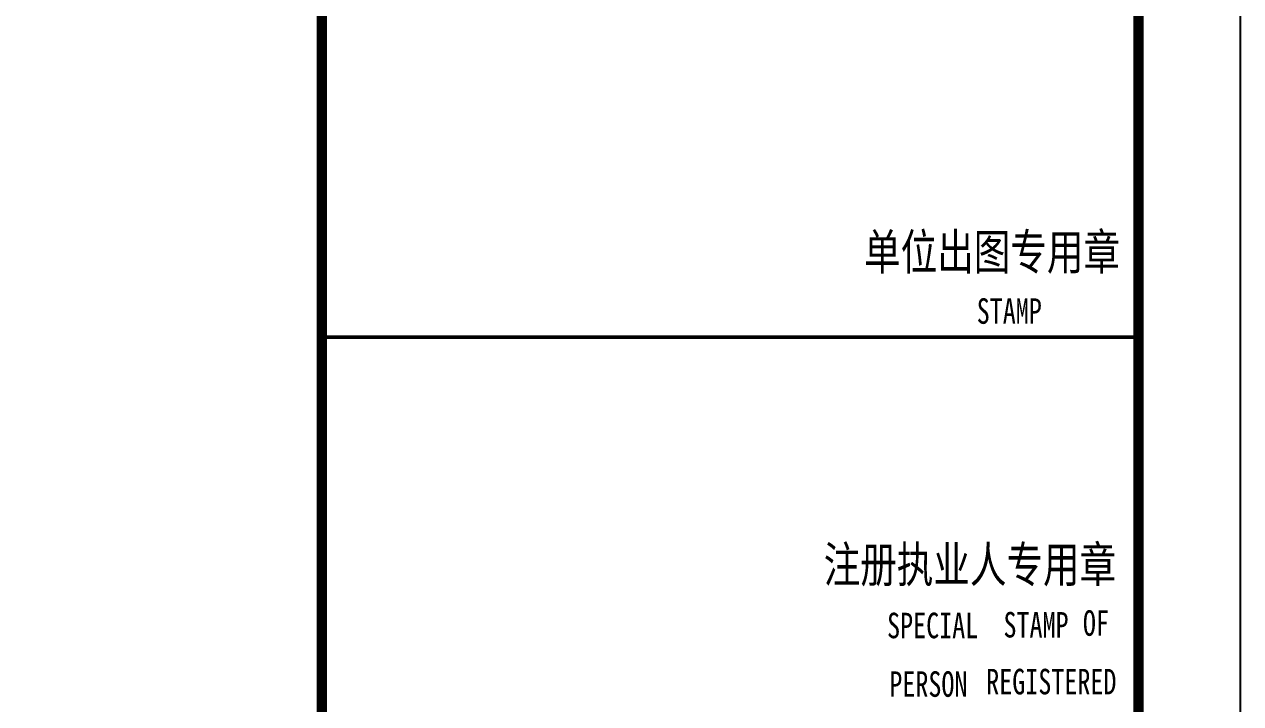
# Model space of a CAD drawing. Extents: x 28773 to 175644, y 7355 to 486294.
# Drawn here: x 142731 to 154644, y 31435 to 38092 of the extents above; entities that cross this region are included whole.
import ezdxf

# ---------------------------------------------------------------- set-up
doc = ezdxf.new("R2010")
doc.units = 0
doc.header["$LTSCALE"] = 1000
doc.header["$MEASUREMENT"] = 0
doc.layers.add('PUB_TITLE', color=7, linetype='Continuous')
doc.layers.add('TWT_TITLE', color=7, linetype='Continuous')
doc.styles.add('-宋体', font='', dxfattribs={"width": 0.8})
doc.styles.get('-宋体').set_extended_font_data('SimSun')

msp = doc.modelspace()

# ---------------------------------------------------------------- linework, layer by layer
for p, q in [((145644, 8354), (145644, 65754)), ((153620, 35026), (147668, 35026))]:
    msp.add_line(p, q)
at = {"const_width": 34}
msp.add_lwpolyline([(145644, 35026), (153620, 35026)], dxfattribs=at)
at = {"layer": 'PUB_TITLE', "const_width": 100}
msp.add_lwpolyline([(145644, 65754), (153644, 65754), (153644, 8355), (145644, 8355)], close=True, dxfattribs=at)
at = {"layer": 'TWT_TITLE'}
msp.add_lwpolyline([(70544, 7355), (154644, 7355), (154644, 66755), (70544, 66755)], close=True, dxfattribs=at)
at = {"layer": 'TWT_TITLE', "const_width": 100}
msp.add_lwpolyline([(73044, 8355), (153644, 8355), (153644, 65755), (73044, 65755)], close=True, dxfattribs=at)

# ---------------------------------------------------------------- texts
at = {"style": '-宋体', "width": 0.75}
for s, height, p in [('单位出图专用章', 350, (150956, 35687)), ('STAMP', 250, (152059, 35157)), ('注册执业人专用章', 350, (150560, 32624)), ('SPECIAL', 250, (151181, 32076)), ('STAMP', 250, (152321, 32083)), ('OF', 250, (153099, 32100)), ('PERSON', 250, (151203, 31502)), ('REGISTERED', 250, (152152, 31526))]:
    msp.add_text(s, height=height, dxfattribs=at).set_placement(p)

doc.saveas('drawing.dxf')
